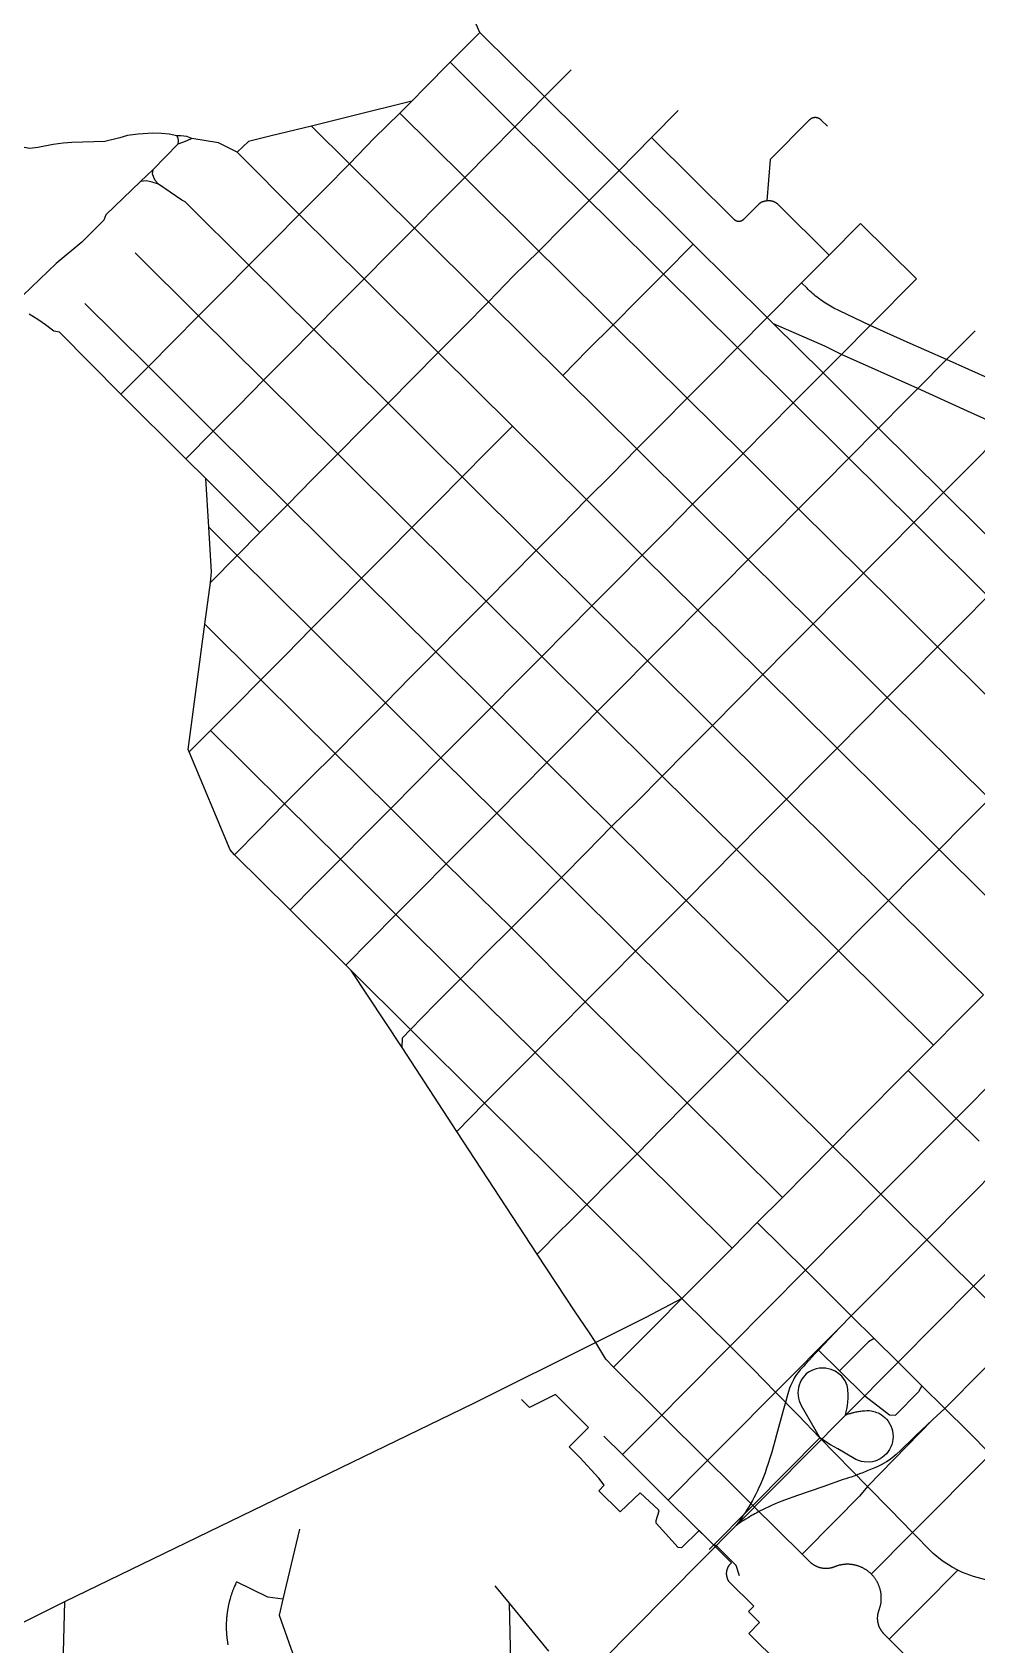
# Model space of a CAD drawing. Extents: x 486459 to 494398, y 5455945 to 5462335.
# Drawn here: x 489372 to 490826, y 5457721 to 5460204 of the extents above; entities that cross this region are included whole.
import ezdxf

# ---------------------------------------------------------------- set-up
doc = ezdxf.new("R2010")
doc.units = 0
for name, color, linetype in [('Arterial', 7, 'Continuous'), ('NonCity', 7, 'Continuous'), ('Other', 7, 'Continuous'), ('Private', 7, 'Continuous'), ('Residential', 7, 'Continuous')]:
    doc.layers.add(name, color=color, linetype=linetype)

msp = doc.modelspace()

# ---------------------------------------------------------------- linework, layer by layer
at = {"layer": 'Arterial'}
for points in [[(490160.8, 5460105.3), (490061.1, 5460204.3)], [(490275.3, 5459991.6), (490160.8, 5460105.3)], [(490366.5, 5460084.1), (490325.2, 5460042.5)], [(490325.2, 5460042.5), (490275.3, 5459991.6)], [(490275.3, 5459991.6), (490229.3, 5459945.6)], [(490389.3, 5459878.4), (490275.3, 5459991.6)], [(490229.3, 5459945.6), (490190.6, 5459906.5)], [(490257, 5459918.1), (490229.3, 5459945.6)], [(490190.6, 5459906.5), (490151.9, 5459867.5)], [(490343.5, 5459832.2), (490257, 5459918.1)], [(490389.3, 5459878.4), (490343.5, 5459832.2)], [(490503.5, 5459765.1), (490389.3, 5459878.4)], [(490151.9, 5459867.5), (490112.7, 5459829.2)], [(490179.6, 5459840), (490151.9, 5459867.5)], [(490112.7, 5459829.2), (490074.6, 5459789.4)], [(490266.1, 5459754.1), (490179.6, 5459840)], [(490343.5, 5459832.2), (490304.8, 5459793.2)], [(490457.7, 5459718.9), (490343.5, 5459832.2)], [(490733, 5459824.7), (490661.8, 5459753.1)], [(490556.3, 5459818.5), (490503.5, 5459765.1)], [(490661.8, 5459753.1), (490614.4, 5459775.4), (490611.6, 5459776.8), (490608.9, 5459778.1), (490606.1, 5459779.6), (490603.4, 5459781), (490600.7, 5459782.6), (490598.1, 5459784.1), (490595.5, 5459785.8), (490592.9, 5459787.4), (490590.3, 5459789.1), (490587.7, 5459790.9), (490585.2, 5459792.7), (490582.8, 5459794.5), (490580.3, 5459796.4), (490577.9, 5459798.3), (490575.5, 5459800.3), (490573.2, 5459802.3), (490570.9, 5459804.3), (490568.6, 5459806.4), (490566.4, 5459808.6), (490564.6, 5459810.3), (490564.6, 5459810.3), (490556.3, 5459818.5)], [(490074.6, 5459789.4), (490035.9, 5459750.4)], [(490304.8, 5459793.2), (490266.1, 5459754.1)], [(490035.9, 5459750.4), (489997.1, 5459711.3)], [(490380.2, 5459640.9), (490266.1, 5459754.1)], [(490503.5, 5459765.1), (490457.7, 5459718.9)], [(490513.1, 5459755.6), (490503.5, 5459765.1)], [(490617.7, 5459708.5), (490592.3, 5459721.1), (490513.1, 5459755.6)], [(490589.3, 5459679.9), (490513.1, 5459755.6)], [(490661.8, 5459753.1), (490617.7, 5459708.5)], [(489508.6, 5459647), (489414.4, 5459742.4)], [(489997.1, 5459711.3), (489958.4, 5459672.3)], [(490457.7, 5459718.9), (490418.9, 5459679.9)], [(490543.5, 5459633.7), (490457.7, 5459718.9)], [(490617.7, 5459708.5), (490589.3, 5459679.9)], [(490735.3, 5459656.1), (490617.7, 5459708.5)], [(490418.9, 5459679.9), (490380.2, 5459640.9)], [(490589.3, 5459679.9), (490543.5, 5459633.7)], [(490674.8, 5459595), (490589.3, 5459679.9)], [(489958.4, 5459672.3), (489919.8, 5459633.2)], [(490735.3, 5459656.1), (490717.2, 5459637.8)], [(490872.3, 5459593.9), (490811.8, 5459621.2), (490735.3, 5459656.1)], [(489608.5, 5459547.7), (489508.6, 5459647)], [(489919.8, 5459633.2), (489881, 5459594.1)], [(489994.6, 5459558.9), (489919.8, 5459633.2)], [(490466.1, 5459555.7), (490380.2, 5459640.9)], [(490543.5, 5459633.7), (490504.8, 5459594.7)], [(490629, 5459548.8), (490543.5, 5459633.7)], [(490717.2, 5459637.8), (490674.8, 5459595)], [(489881, 5459594.1), (489842.4, 5459555.1)], [(490504.8, 5459594.7), (490466.1, 5459555.7)], [(490674.8, 5459595), (490629, 5459548.8)], [(490774.8, 5459495.7), (490674.8, 5459595)], [(490856.2, 5459577.7), (490817.3, 5459538.5)], [(489842.4, 5459555.1), (489803.6, 5459516.1)], [(490033.9, 5459519.9), (489994.6, 5459558.9)], [(490551.6, 5459470.8), (490466.1, 5459555.7)], [(490629, 5459548.8), (490590.3, 5459509.8)], [(490729, 5459449.5), (490629, 5459548.8)], [(490817.3, 5459538.5), (490774.8, 5459495.7)], [(489643.9, 5459442.2), (489639.3, 5459517.2)], [(489803.6, 5459516.1), (489764.9, 5459477)], [(490147.9, 5459406.6), (490033.9, 5459519.9)], [(490590.3, 5459509.8), (490551.6, 5459470.8)], [(489764.9, 5459477), (489726.2, 5459437.9)], [(490774.8, 5459495.7), (490729, 5459449.5)], [(490889, 5459382.4), (490774.8, 5459495.7)], [(490651.6, 5459371.5), (490551.6, 5459470.8)], [(489646.3, 5459357.3), (489648.1, 5459373.4), (489643.9, 5459442.2)], [(489687.5, 5459398.9), (489643.9, 5459442.2)], [(489722.7, 5459434.3), (489687.5, 5459398.9)], [(489726.2, 5459437.9), (489722.7, 5459434.3)], [(490729, 5459449.5), (490690.3, 5459410.5)], [(490843.1, 5459336.2), (490729, 5459449.5)], [(490233.7, 5459321.4), (490147.9, 5459406.6)], [(490690.3, 5459410.5), (490651.6, 5459371.5)], [(489687.5, 5459398.9), (489646.3, 5459357.3)], [(489801.6, 5459285.6), (489687.5, 5459398.9)], [(489637.8, 5459293.2), (489646.3, 5459357.3)], [(490698.2, 5459325.1), (490651.6, 5459371.5)], [(490843.1, 5459336.2), (490804.4, 5459297.2)], [(490319.2, 5459236.3), (490233.7, 5459321.4)], [(490765.7, 5459258.1), (490698.2, 5459325.1)], [(489613.6, 5459096.3), (489612.1, 5459099.8), (489637.8, 5459293.2)], [(489915.8, 5459172.1), (489801.6, 5459285.6)], [(490804.4, 5459297.2), (490765.7, 5459258.1)], [(490922.5, 5459101.9), (490765.7, 5459258.1)], [(490419.1, 5459137.1), (490319.2, 5459236.3)], [(490001.3, 5459087.1), (489915.8, 5459172.1)], [(490512.5, 5459044.3), (490419.1, 5459137.1)], [(489683.4, 5458937.9), (489676.9, 5458945.6), (489613.6, 5459096.3)], [(490087, 5459002.1), (490001.3, 5459087.1)], [(490533.2, 5459023.7), (490512.5, 5459044.3)], [(490690.1, 5458867.7), (490533.2, 5459023.7)], [(490845.3, 5459024.1), (490806.6, 5458985.1)], [(490186.7, 5458903), (490087, 5459002.1)], [(490806.6, 5458985.1), (490767.8, 5458946)], [(489769, 5458852.9), (489683.4, 5458937.9)], [(490767.8, 5458946), (490729.1, 5458907)], [(490729.1, 5458907), (490690.1, 5458867.7)], [(490300.9, 5458789.6), (490186.7, 5458903)], [(490690.1, 5458867.7), (490651.6, 5458828.9)], [(490836.3, 5458722.4), (490690.1, 5458867.7)], [(489854.6, 5458767.9), (489769, 5458852.9)], [(490651.6, 5458828.9), (490612.9, 5458789.9)], [(490457.9, 5458633.8), (490300.9, 5458789.6)], [(490612.9, 5458789.9), (490574.1, 5458750.8)], [(489863, 5458759.5), (489854.6, 5458767.9)], [(489954.4, 5458668.7), (489863, 5458759.5)], [(489941.3, 5458641), (489863, 5458759.5)], [(490574.1, 5458750.8), (490535.4, 5458711.8)], [(490535.4, 5458711.8), (490496.6, 5458672.8)], [(490836.3, 5458722.4), (490797.9, 5458683.7)], [(490797.9, 5458683.7), (490759.1, 5458644.6)], [(489941.3, 5458641), (489942.3, 5458656.2), (489954.4, 5458668.7), (489954.4, 5458668.7)], [(490068.5, 5458555.3), (489954.4, 5458668.7)], [(490496.6, 5458672.8), (490457.9, 5458633.8)], [(490025.6, 5458511.7), (489941.3, 5458641)], [(490457.9, 5458633.8), (490419.1, 5458594.7)], [(490604.3, 5458488.6), (490457.9, 5458633.8)], [(490759.1, 5458644.6), (490720.2, 5458605.5)], [(490419.1, 5458594.7), (490380.4, 5458555.7)], [(490720.2, 5458605.5), (490642.9, 5458527.5)], [(490759.1, 5458566.9), (490720.2, 5458605.5)], [(490862.6, 5458600.7), (490794.3, 5458532)], [(490794.3, 5458532), (490759.1, 5458566.9)], [(490225.5, 5458399.5), (490068.5, 5458555.3)], [(490380.4, 5458555.7), (490341.7, 5458516.7)], [(490149.3, 5458322.7), (490025.6, 5458511.7)], [(490341.7, 5458516.7), (490303, 5458477.6)], [(490642.9, 5458527.5), (490604.3, 5458488.6)], [(490794.3, 5458532), (490678.3, 5458415.1)], [(490829.6, 5458497), (490794.3, 5458532)], [(490604.3, 5458488.6), (490565.4, 5458449.4)], [(490643.1, 5458450.1), (490604.3, 5458488.6)], [(490303, 5458477.6), (490264.2, 5458438.5)], [(490864.8, 5458462.1), (490748.8, 5458345.1)], [(490264.2, 5458438.5), (490225.5, 5458399.5)], [(490565.4, 5458449.4), (490526.7, 5458410.4)], [(490678.3, 5458415.1), (490643.1, 5458450.1)], [(490526.7, 5458410.4), (490488.1, 5458371.5)], [(490678.3, 5458415.1), (490562.2, 5458298)], [(490713.6, 5458380.1), (490678.3, 5458415.1)], [(490225.5, 5458399.5), (490194.8, 5458368.5)], [(490372, 5458254.5), (490225.5, 5458399.5)], [(490936.8, 5458390.6), (490820.8, 5458273.7)], [(490186.5, 5458360.3), (490149.3, 5458322.7)], [(490194.8, 5458368.5), (490186.5, 5458360.3)], [(490488.1, 5458371.5), (490449.2, 5458332.3)], [(490526.9, 5458333), (490488.1, 5458371.5)], [(490748.8, 5458345.1), (490713.6, 5458380.1)], [(490748.8, 5458345.1), (490632.7, 5458228.1)], [(490784.1, 5458310.2), (490748.8, 5458345.1)], [(490208, 5458234.3), (490149.3, 5458322.7)], [(490449.2, 5458332.3), (490410.5, 5458293.3)], [(490562.2, 5458298), (490526.9, 5458333)], [(490820.8, 5458273.7), (490784.1, 5458310.2)], [(490410.5, 5458293.3), (490372, 5458254.5)], [(490562.2, 5458298), (490446.2, 5458181)], [(490597.4, 5458263.1), (490562.2, 5458298)], [(490632.7, 5458228.1), (490597.4, 5458263.1)], [(490820.8, 5458273.7), (490704.7, 5458156.6)], [(490857.6, 5458237.2), (490820.8, 5458273.7)], [(490372, 5458254.5), (490332.8, 5458215)], [(490410.9, 5458216), (490372, 5458254.5)], [(490228.7, 5458203.3), (490208, 5458234.3)], [(490332.8, 5458215), (490298.6, 5458180.6)], [(490446.2, 5458181), (490410.9, 5458216)], [(490615, 5458210.2), (490516.1, 5458110.5)], [(490632.7, 5458228.1), (490615, 5458210.2)], [(490668, 5458193.1), (490632.7, 5458228.1)], [(490267, 5458148.7), (490255, 5458161), (490239.7, 5458186.7), (490228.7, 5458203.3)], [(490704.7, 5458156.6), (490668, 5458193.1)], [(490892.9, 5458202.2), (490776.7, 5458085.1)], [(490298.6, 5458180.6), (490267, 5458148.7)], [(490446.2, 5458181), (490372.7, 5458106.9)], [(490481.4, 5458146.1), (490446.2, 5458181)], [(490341.1, 5458075.1), (490267, 5458148.7)], [(490516.1, 5458110.5), (490481.4, 5458146.1)], [(490741.5, 5458120), (490704.7, 5458156.6)], [(490516.1, 5458110.5), (490443.1, 5458037)], [(490550.8, 5458075), (490516.1, 5458110.5)], [(490776.7, 5458085.1), (490741.5, 5458120)], [(490372.7, 5458106.9), (490341.1, 5458075.1)], [(490411.5, 5458005.1), (490341.1, 5458075.1)], [(490550.8, 5458075), (490584.5, 5458040.3)], [(490758.4, 5458068.2), (490657.7, 5457965.2)], [(490776.7, 5458085.1), (490758.4, 5458068.2)], [(490811.9, 5458050.1), (490776.7, 5458085.1)], [(490443.1, 5458037), (490411.5, 5458005.1)], [(490584.5, 5458040.3), (490481.1, 5457936)], [(490657.7, 5457965.2), (490584.5, 5458040.3)], [(490847.1, 5458015.1), (490811.9, 5458050.1)], [(490847.1, 5458015.1), (490727, 5457894.1)], [(490446.8, 5457970.1), (490411.5, 5458005.1)], [(490481.1, 5457936), (490446.8, 5457970.1)], [(490692.4, 5457929.6), (490657.7, 5457965.2)], [(490481.1, 5457936), (490413.9, 5457868.3)], [(490727, 5457894.1), (490692.4, 5457929.6)], [(490757.8, 5457863.2), (490727, 5457894.1)], [(490796.9, 5457836.4), (490787.8, 5457841.1), (490772.8, 5457850.8), (490758.8, 5457862.1), (490757.8, 5457863.2)], [(490841.6, 5457821.2), (490838, 5457821.8), (490820.6, 5457826.5), (490803.8, 5457832.9), (490796.9, 5457836.4)], [(489421.9, 5457787.5), (489415.6, 5457554.8)]]:
    msp.add_lwpolyline(points, dxfattribs=at)
at = {"layer": 'NonCity'}
for points in [[(490083.9, 5457812.4), (490106.2, 5457785.4)], [(490106.2, 5457785.4), (490109, 5457671.9)], [(490106.2, 5457785.4), (490167, 5457711.7)]]:
    msp.add_lwpolyline(points, dxfattribs=at)
at = {"layer": 'Other'}
for points in [[(489594.6, 5460044.8), (489596.1, 5460041.2), (489596.9, 5460037.6), (489596.4, 5460032.1)], [(490372, 5458254.5), (490316.4, 5458225.6), (490239.7, 5458186.7), (490051.2, 5458092.9), (489421.9, 5457787.5)], [(490615, 5458210.2), (490582.5, 5458175.3)], [(490582.5, 5458175.3), (490581.1, 5458173.8), (490576.8, 5458169.2), (490572.6, 5458164.6), (490567.9, 5458159.6), (490561.9, 5458153), (490559.6, 5458150.6), (490556.4, 5458147.3), (490554.1, 5458144.9), (490552.3, 5458142.7), (490550.8, 5458140.9), (490548.6, 5458137.8), (490546.5, 5458134.5), (490545.1, 5458132.1), (490543.6, 5458129.5), (490542.1, 5458126.5), (490540.5, 5458123.1), (490539.2, 5458120), (490537.9, 5458116.5), (490536.2, 5458111.3), (490534.2, 5458104.2), (490532.1, 5458096.7), (490528, 5458081.9), (490517.6, 5458044.7), (490515.2, 5458035), (490512.6, 5458025.9), (490510.3, 5458018.1), (490508, 5458010.2), (490504.4, 5457998.9), (490502.5, 5457993.2), (490500, 5457986.3), (490498, 5457980.8), (490496.1, 5457976), (490493.5, 5457969.8), (490491.9, 5457966.3), (490490.2, 5457962.4), (490488.3, 5457958.7), (490486.7, 5457955.2), (490485.2, 5457952.2), (490483.4, 5457948.8), (490480.7, 5457943.8), (490475, 5457933.9), (490472, 5457929), (490469.8, 5457925.4), (490467.1, 5457921.4), (490464.9, 5457918.1), (490462.9, 5457915.2), (490460.5, 5457911.9), (490458.2, 5457908.7), (490455.6, 5457905.3)], [(490623.8, 5458075.1), (490625, 5458079.9), (490625.8, 5458084.2), (490626.7, 5458089.9), (490627.3, 5458095.2), (490627.7, 5458101.3), (490627.8, 5458106.2), (490627.5, 5458115.1), (490626.5, 5458120.9), (490623.4, 5458127.6), (490618, 5458134.9), (490613.8, 5458138.7), (490608, 5458142.6), (490601.6, 5458145.4), (490592.9, 5458147.3), (490588.6, 5458147.5), (490583.2, 5458147.2), (490578.8, 5458146.3), (490573.1, 5458144.3), (490566.7, 5458141), (490563.5, 5458138.4), (490560.6, 5458135.5), (490558, 5458132.3), (490555.8, 5458128.9), (490554, 5458125.2), (490552.5, 5458121.4), (490551.4, 5458117.4), (490550.8, 5458113.4), (490550.6, 5458109.3), (490550.8, 5458105.2), (490551.4, 5458101.2), (490552.5, 5458097.2), (490554, 5458093.4), (490555.7, 5458090), (490555.7, 5458090), (490584.5, 5458040.3)], [(490704.7, 5458156.6), (490623.8, 5458075.1)], [(490623.8, 5458075.1), (490455.6, 5457905.3)], [(490758.4, 5458068.2), (490740.4, 5458051.1), (490732.3, 5458043.4), (490722.7, 5458034.3), (490714.9, 5458026.9), (490708.6, 5458020.8), (490701.8, 5458014.3), (490695.2, 5458009), (490690.9, 5458005.9), (490687, 5458003.3), (490683.4, 5458001.1), (490679, 5457998.6), (490674.8, 5457996.4), (490671.6, 5457994.9), (490667.5, 5457993.1), (490657.4, 5457989), (490650.7, 5457986.3), (490645.6, 5457984.4), (490638.4, 5457981.8), (490632.7, 5457979.7), (490628.6, 5457978.4), (490624.4, 5457977), (490620.5, 5457975.7), (490589.1, 5457964.8), (490549.9, 5457951.2), (490530.1, 5457944.3), (490519.4, 5457939.8), (490514.6, 5457937.8), (490510.1, 5457935.8), (490506.1, 5457934), (490499.1, 5457930.7), (490489.6, 5457925.9), (490487.4, 5457924.7), (490484.2, 5457922.9), (490481.6, 5457921.5), (490480.4, 5457920.8), (490478.9, 5457920), (490477.7, 5457919.3), (490475.9, 5457918.2), (490474, 5457917.1), (490470.4, 5457914.9), (490467.8, 5457913.3), (490465, 5457911.5), (490461.3, 5457909.1), (490455.6, 5457905.3)], [(490623.8, 5458075.1), (490626.1, 5458075.9), (490627.1, 5458076.3), (490628.5, 5458076.8), (490629.9, 5458077.3), (490631.3, 5458077.7), (490632.7, 5458078.1), (490633.6, 5458078.4), (490634.5, 5458078.6), (490635.8, 5458079), (490636.8, 5458079.3), (490638.1, 5458079.6), (490639.5, 5458079.9), (490641.1, 5458080.2), (490642.6, 5458080.5), (490644.1, 5458080.8), (490646.1, 5458081.1), (490647.7, 5458081.3), (490649.3, 5458081.5), (490650.8, 5458081.6), (490653, 5458081.8), (490656.9, 5458082), (490659.3, 5458082), (490661, 5458081.9), (490663.4, 5458081.6), (490665.3, 5458081.2), (490667.5, 5458080.7), (490669.7, 5458080.1), (490671.7, 5458079.3), (490674.2, 5458078.3), (490676, 5458077.4), (490679.1, 5458075.5), (490681.7, 5458073.6), (490684.5, 5458071.3), (490686.7, 5458069), (490689.3, 5458065.7), (490691.6, 5458062.2), (490693.5, 5458058.5), (490695, 5458054.6), (490696.1, 5458050.6), (490696.7, 5458046.4), (490697, 5458042), (490696.7, 5458038.1), (490696.1, 5458034), (490695, 5458029.9), (490693.5, 5458026), (490691.6, 5458022.3), (490689.3, 5458018.8), (490686.7, 5458015.6), (490683.8, 5458012.6), (490680.5, 5458010), (490677, 5458007.7), (490673.3, 5458005.8), (490669.4, 5458004.3), (490665.4, 5458003.2), (490661.2, 5458002.6), (490652.4, 5458002.9), (490648.3, 5458003.6), (490643.7, 5458005), (490640, 5458006.5), (490623.4, 5458016.3), (490612.1, 5458022.9), (490601, 5458029.1), (490584.5, 5458040.3)], [(490455.6, 5457905.3), (489984.3, 5457428.8)], [(489421.9, 5457787.5), (489352.1, 5457752.6)]]:
    msp.add_lwpolyline(points, dxfattribs=at)
at = {"layer": 'Private'}
for points in [[(490061.1, 5460204.3), (490052, 5460225.3), (490048.8, 5460243.5), (490051.7, 5460272.1)], [(489483.9, 5460036.4), (489433, 5460034.8), (489419.6, 5460033.9), (489404.2, 5460031.4), (489380.8, 5460026.8), (489368.7, 5460025.6), (489322, 5460033.5), (489307.8, 5460037.3), (489293.2, 5460043.1), (489283.7, 5460048.3)], [(489594.6, 5460044.8), (489582.7, 5460047.3), (489571.1, 5460048.5), (489557.7, 5460048.9), (489535.2, 5460047.3), (489518.9, 5460045.6), (489507.2, 5460041.9), (489483.9, 5460036.4)], [(489596.4, 5460032.1), (489558.2, 5459993.3)], [(489617.6, 5460040.9), (489610, 5460043.9), (489600.8, 5460045.1), (489594.6, 5460044.8)], [(489617.6, 5460040.9), (489610.3, 5460037.3), (489603.6, 5460034.5), (489596.4, 5460032.1)], [(489687.6, 5460019.8), (489658.7, 5460034.2), (489617.6, 5460040.9)], [(489539, 5459974.6), (489485.5, 5459923.4)], [(489558.2, 5459993.3), (489539, 5459974.6)], [(489566.6, 5459970.7), (489556.6, 5459973.6), (489548.2, 5459975.5), (489539, 5459974.6)], [(489566.6, 5459970.7), (489561.6, 5459976.1), (489559.1, 5459980.8), (489557.4, 5459986.7), (489558.2, 5459993.3)], [(489607.5, 5459943.3), (489602.5, 5459946.1), (489566.6, 5459970.7)], [(489485.5, 5459923.4), (489482.2, 5459915), (489448.4, 5459881.3), (489408.8, 5459848.3)], [(489408.8, 5459848.3), (489357.9, 5459799.1)], [(489414.4, 5459742.4), (489405.4, 5459744.4), (489392.5, 5459754), (489380.8, 5459762.4), (489367.5, 5459770.3)], [(490657.7, 5457965.2), (490645.6, 5457950.2), (490608.4, 5457912.7)], [(490608.4, 5457912.7), (490557, 5457860.9)], [(489758, 5457791.4), (489734.8, 5457794.8), (489686.6, 5457818.2), (489686.4, 5457817.9), (489686, 5457817.1), (489685.7, 5457816.3), (489685.2, 5457815.2), (489684.8, 5457814.4), (489683.7, 5457811.9), (489683.7, 5457811.9), (489683.6, 5457811.7), (489683.2, 5457810.8), (489683, 5457810.3), (489682.4, 5457808.9), (489682.1, 5457808), (489681.7, 5457807.1), (489681.4, 5457806.2), (489681, 5457805.3), (489680.6, 5457804.4), (489680.3, 5457803.4), (489680, 5457802.5), (489679.6, 5457801.6), (489679.3, 5457800.7), (489678.8, 5457799.3), (489678.7, 5457798.8), (489678.4, 5457797.9), (489678.1, 5457796.9), (489677.8, 5457796), (489677.5, 5457795.1), (489677.2, 5457794.1), (489676.9, 5457793.2), (489676.6, 5457791.8), (489676.3, 5457790.9), (489676.1, 5457790.3), (489675.9, 5457789.4), (489675.6, 5457788.5), (489675.4, 5457787.5), (489675.2, 5457786.5), (489674.9, 5457785.6), (489674.7, 5457784.6), (489674.5, 5457783.6), (489674.4, 5457783), (489674.1, 5457781.7), (489673.9, 5457780.8), (489673.7, 5457779.8), (489673.5, 5457778.9), (489673.3, 5457777.9), (489673.2, 5457776.9), (489673.1, 5457776.4), (489672.8, 5457775), (489672.7, 5457774), (489672.5, 5457773), (489672.4, 5457772.1), (489672.2, 5457771.1), (489672.1, 5457770.1), (489672, 5457769.1), (489671.9, 5457768.2), (489671.7, 5457766.9), (489671.5, 5457765.2), (489671.5, 5457764.9), (489671.4, 5457763.3), (489671.3, 5457762.3), (489671.2, 5457760.5), (489671.1, 5457760.3), (489671.1, 5457759.3), (489671, 5457758.4), (489671, 5457757.4), (489670.9, 5457756.4), (489670.9, 5457755.4), (489670.9, 5457754.4), (489670.8, 5457753.4), (489670.8, 5457752.5), (489670.8, 5457751.4), (489670.8, 5457750.5), (489670.8, 5457749.5), (489670.8, 5457748.6), (489670.8, 5457747.6), (489670.8, 5457746.6), (489670.8, 5457745.6), (489670.9, 5457744.6), (489670.9, 5457743.6), (489671, 5457742.6), (489671, 5457741.6), (489671, 5457740.7), (489671.1, 5457739.7), (489671.2, 5457738.7), (489671.3, 5457737.7), (489671.3, 5457736.7), (489671.4, 5457735.8), (489671.5, 5457734.6), (489671.6, 5457733.8), (489671.7, 5457732.8), (489671.8, 5457731.9), (489671.9, 5457730.9), (489672.1, 5457729.9), (489672.2, 5457728.9), (489672.3, 5457728), (489672.5, 5457727), (489672.6, 5457726), (489672.8, 5457725.1), (489672.9, 5457724.1), (489673.1, 5457723.1), (489673.3, 5457722.1), (489673.4, 5457721.2)], [(490796.9, 5457836.4), (490741.6, 5457780.7)], [(490741.6, 5457780.7), (490691.3, 5457729.9)]]:
    msp.add_lwpolyline(points, dxfattribs=at)
at = {"layer": 'Residential'}
for points in [[(490061.1, 5460204.3), (490015.3, 5460158.2)], [(490015.3, 5460158.2), (489976.6, 5460119.1)], [(490115.1, 5460059), (490015.3, 5460158.2)], [(490201.8, 5460146.6), (490160.8, 5460105.3)], [(489956.3, 5460098.6), (489863.7, 5460075.3)], [(489956.3, 5460098.6), (489937.9, 5460080.1)], [(489976.6, 5460119.1), (489956.3, 5460098.6)], [(490160.8, 5460105.3), (490115.1, 5460059)], [(489863.7, 5460075.3), (489802.2, 5460059.8)], [(489937.9, 5460080.1), (489898.5, 5460041.5)], [(490037.8, 5459980.9), (489937.9, 5460080.1)], [(490596.1, 5460059.8), (490586.5, 5460069.3), (490586.3, 5460069.4), (490586.2, 5460069.6), (490586, 5460069.7), (490585.8, 5460069.9), (490585.7, 5460070), (490585.5, 5460070.2), (490585.3, 5460070.3), (490585.1, 5460070.4), (490584.9, 5460070.6), (490584.8, 5460070.7), (490584.6, 5460070.8), (490584.4, 5460071), (490584.2, 5460071.1), (490584, 5460071.2), (490583.8, 5460071.3), (490583.6, 5460071.4), (490583.4, 5460071.5), (490583.2, 5460071.6), (490583, 5460071.7), (490582.8, 5460071.8), (490582.6, 5460071.9), (490582.4, 5460072), (490582.2, 5460072.1), (490582, 5460072.2), (490581.7, 5460072.3), (490581.5, 5460072.3), (490581.3, 5460072.4), (490581.1, 5460072.5), (490580.9, 5460072.5), (490580.7, 5460072.6), (490580.4, 5460072.7), (490580.2, 5460072.7), (490580, 5460072.8), (490579.8, 5460072.8), (490579.6, 5460072.8), (490579.3, 5460072.9), (490579.1, 5460072.9), (490578.9, 5460072.9), (490578.7, 5460073), (490578.4, 5460073), (490578.2, 5460073), (490578, 5460073), (490577.8, 5460073), (490577.5, 5460073), (490577.3, 5460073), (490577.1, 5460073), (490576.8, 5460073), (490576.6, 5460073), (490576.4, 5460073), (490576.2, 5460073), (490575.9, 5460073), (490575.7, 5460072.9), (490575.5, 5460072.9), (490575.3, 5460072.9), (490575, 5460072.8), (490574.8, 5460072.8), (490574.6, 5460072.7), (490574.4, 5460072.7), (490574.2, 5460072.6), (490573.9, 5460072.6), (490573.7, 5460072.5), (490573.5, 5460072.4), (490573.3, 5460072.4), (490573.1, 5460072.3), (490572.9, 5460072.2), (490572.6, 5460072.2), (490572.4, 5460072.1), (490572.2, 5460072), (490572, 5460071.9), (490571.8, 5460071.8), (490571.6, 5460071.7), (490571.4, 5460071.6), (490571.2, 5460071.5), (490571, 5460071.4), (490570.8, 5460071.3), (490570.6, 5460071.2), (490570.4, 5460071), (490570.2, 5460070.9), (490570, 5460070.8), (490569.9, 5460070.7), (490569.7, 5460070.5), (490569.5, 5460070.4), (490569.3, 5460070.2), (490569.1, 5460070.1), (490569, 5460070), (490568.8, 5460069.8), (490568.6, 5460069.7), (490568.5, 5460069.5), (490568.3, 5460069.4), (490568.1, 5460069.2), (490508, 5460008.5), (490502.9, 5459944.7)], [(489802.2, 5460059.8), (489739.8, 5460045.2)], [(489860.5, 5460001.9), (489802.2, 5460059.8)], [(490115.1, 5460059), (490076.5, 5460019.9)], [(490229.3, 5459945.6), (490115.1, 5460059)], [(489739.8, 5460045.2), (489704.8, 5460036.4), (489687.6, 5460019.8)], [(489898.5, 5460041.5), (489860.5, 5460001.9)], [(490502.9, 5459944.7), (490502.9, 5459944.7), (490502.5, 5459944.7), (490502.2, 5459944.7), (490501.8, 5459944.6), (490501.4, 5459944.6), (490501.1, 5459944.5), (490500.7, 5459944.5), (490500.3, 5459944.4), (490500, 5459944.4), (490499.6, 5459944.3), (490499.3, 5459944.2), (490498.9, 5459944.1), (490498.5, 5459944), (490498.2, 5459943.9), (490497.8, 5459943.8), (490497.5, 5459943.7), (490497.1, 5459943.6), (490496.8, 5459943.5), (490496.5, 5459943.3), (490496.1, 5459943.2), (490495.8, 5459943.1), (490495.4, 5459942.9), (490495.1, 5459942.8), (490494.8, 5459942.6), (490494.4, 5459942.5), (490494.1, 5459942.3), (490493.8, 5459942.1), (490493.5, 5459941.9), (490493.2, 5459941.8), (490492.9, 5459941.6), (490492.5, 5459941.4), (490492.2, 5459941.2), (490491.9, 5459941), (490491.6, 5459940.7), (490491.3, 5459940.5), (490491, 5459940.3), (490490.8, 5459940.1), (490490.5, 5459939.8), (490490.2, 5459939.6), (490489.9, 5459939.4), (490489.7, 5459939.1), (490489.4, 5459938.9), (490466.8, 5459916.1), (490466.6, 5459915.9), (490466.5, 5459915.8), (490466.4, 5459915.7), (490466.3, 5459915.6), (490466.1, 5459915.5), (490466, 5459915.4), (490465.9, 5459915.2), (490465.8, 5459915.1), (490465.6, 5459915), (490465.5, 5459914.9), (490465.3, 5459914.8), (490465.2, 5459914.7), (490465.1, 5459914.6), (490464.9, 5459914.5), (490464.8, 5459914.5), (490464.6, 5459914.4), (490464.5, 5459914.3), (490464.3, 5459914.2), (490464.2, 5459914.1), (490464, 5459914), (490463.9, 5459914), (490463.7, 5459913.9), (490463.6, 5459913.8), (490463.4, 5459913.8), (490463.2, 5459913.7), (490463.1, 5459913.6), (490462.9, 5459913.6), (490462.8, 5459913.5), (490462.6, 5459913.5), (490462.4, 5459913.4), (490462.3, 5459913.4), (490462.1, 5459913.3), (490461.9, 5459913.3), (490461.8, 5459913.2), (490461.6, 5459913.2), (490461.4, 5459913.2), (490461.3, 5459913.1), (490461.1, 5459913.1), (490460.9, 5459913.1), (490460.8, 5459913.1), (490460.6, 5459913.1), (490460.4, 5459913), (490460.2, 5459913), (490460.1, 5459913), (490459.9, 5459913), (490459.7, 5459913), (490459.6, 5459913), (490459.4, 5459913), (490459.2, 5459913), (490459.1, 5459913), (490458.9, 5459913), (490458.7, 5459913.1), (490458.5, 5459913.1), (490458.4, 5459913.1), (490458.2, 5459913.1), (490458, 5459913.2), (490457.9, 5459913.2), (490457.7, 5459913.2), (490457.5, 5459913.3), (490457.4, 5459913.3), (490457.2, 5459913.3), (490457, 5459913.4), (490456.9, 5459913.4), (490456.7, 5459913.5), (490456.5, 5459913.5), (490456.4, 5459913.6), (490456.2, 5459913.6), (490456.1, 5459913.7), (490455.9, 5459913.8), (490455.7, 5459913.8), (490455.6, 5459913.9), (490455.4, 5459914), (490455.3, 5459914.1), (490455.1, 5459914.1), (490455, 5459914.2), (490454.8, 5459914.3), (490454.7, 5459914.4), (490454.5, 5459914.5), (490454.4, 5459914.6), (490454.2, 5459914.7), (490454.1, 5459914.8), (490454, 5459914.8), (490453.8, 5459914.9), (490453.7, 5459915.1), (490453.6, 5459915.2), (490453.4, 5459915.3), (490453.3, 5459915.4), (490453.2, 5459915.5), (490453, 5459915.6), (490452.9, 5459915.7), (490452.8, 5459915.8), (490452.7, 5459916), (490452.6, 5459916), (490325.2, 5460042.5)], [(489783.2, 5459923.8), (489687.6, 5460019.8)], [(489860.5, 5460001.9), (489821.9, 5459962.8)], [(489960.4, 5459902.8), (489860.5, 5460001.9)], [(490076.5, 5460019.9), (490037.8, 5459980.9)], [(490037.8, 5459980.9), (489999.1, 5459941.8)], [(490151.9, 5459867.5), (490037.8, 5459980.9)], [(489821.9, 5459962.8), (489783.2, 5459923.8)], [(489705.8, 5459845.7), (489607.5, 5459943.3)], [(489783.2, 5459923.8), (489744.5, 5459884.8)], [(489883, 5459824.7), (489783.2, 5459923.8)], [(489999.1, 5459941.8), (489960.4, 5459902.8)], [(490598.8, 5459861.3), (490519.7, 5459939.8), (490519.5, 5459940.1), (490519.2, 5459940.3), (490518.8, 5459940.5), (490518.5, 5459940.7), (490518.2, 5459941), (490517.9, 5459941.2), (490517.6, 5459941.4), (490517.3, 5459941.6), (490516.9, 5459941.8), (490516.6, 5459942), (490516.3, 5459942.2), (490515.9, 5459942.4), (490515.6, 5459942.5), (490515.2, 5459942.7), (490514.9, 5459942.9), (490514.5, 5459943), (490514.2, 5459943.2), (490513.8, 5459943.3), (490513.5, 5459943.5), (490513.1, 5459943.6), (490512.8, 5459943.7), (490512.4, 5459943.8), (490512, 5459944), (490511.7, 5459944.1), (490511.3, 5459944.2), (490510.9, 5459944.3), (490510.5, 5459944.3), (490510.2, 5459944.4), (490509.8, 5459944.5), (490509.4, 5459944.6), (490509, 5459944.6), (490508.7, 5459944.7), (490508.3, 5459944.7), (490507.9, 5459944.8), (490507.5, 5459944.8), (490507.1, 5459944.8), (490506.7, 5459944.9), (490506.4, 5459944.9), (490506, 5459944.9), (490505.6, 5459944.9), (490505.2, 5459944.9), (490504.8, 5459944.9), (490504.4, 5459944.8), (490504.1, 5459944.8), (490503.7, 5459944.8), (490503.3, 5459944.7), (490502.9, 5459944.7)], [(489960.4, 5459902.8), (489921.7, 5459863.7)], [(490074.6, 5459789.4), (489960.4, 5459902.8)], [(490647, 5459909.9), (490598.8, 5459861.3)], [(490733, 5459824.7), (490647, 5459910)], [(489744.5, 5459884.8), (489705.8, 5459845.7)], [(489628.3, 5459767.6), (489530.4, 5459864.9)], [(489921.7, 5459863.7), (489883, 5459824.7)], [(490598.8, 5459861.3), (490556.3, 5459818.5)], [(489705.8, 5459845.7), (489667.1, 5459806.7)], [(489805.6, 5459746.6), (489705.8, 5459845.7)], [(489883, 5459824.7), (489844.3, 5459785.6)], [(489997.1, 5459711.3), (489883, 5459824.7)], [(489667.1, 5459806.7), (489628.3, 5459767.6)], [(489551, 5459689.6), (489453.3, 5459786.8)], [(489844.3, 5459785.6), (489805.6, 5459746.6)], [(490188.7, 5459676.1), (490074.6, 5459789.4)], [(489628.3, 5459767.6), (489589.6, 5459728.6)], [(489728.1, 5459668.5), (489628.3, 5459767.6)], [(490266.1, 5459754.1), (490227.4, 5459715.2)], [(490779.3, 5459700.4), (490718.9, 5459727.3), (490661.8, 5459753.1)], [(489589.6, 5459728.6), (489551, 5459689.6)], [(489805.6, 5459746.6), (489766.9, 5459707.5)], [(489919.8, 5459633.2), (489805.6, 5459746.6)], [(490823.4, 5459744.7), (490779.3, 5459700.4)], [(489766.9, 5459707.5), (489728.1, 5459668.5)], [(490111.2, 5459598), (489997.1, 5459711.3)], [(490227.4, 5459715.2), (490188.7, 5459676.1)], [(490779.3, 5459700.4), (490735.3, 5459656.1)], [(490916.8, 5459638.8), (490779.3, 5459700.4)], [(489551, 5459689.6), (489508.6, 5459647)], [(489650.8, 5459590.4), (489551, 5459689.6)], [(490250.3, 5459614.9), (490188.7, 5459676.1)], [(489728.1, 5459668.5), (489689.4, 5459629.4)], [(489842.4, 5459555.1), (489728.1, 5459668.5)], [(489689.4, 5459629.4), (489650.8, 5459590.4)], [(490380.2, 5459640.9), (490341.5, 5459601.9)], [(490302.8, 5459562.8), (490250.3, 5459614.9)], [(490341.5, 5459601.9), (490302.8, 5459562.8)], [(489650.8, 5459590.4), (489608.5, 5459547.7)], [(489764.9, 5459477), (489650.8, 5459590.4)], [(490111.2, 5459598), (490072.5, 5459559)], [(490225.3, 5459484.8), (490111.2, 5459598)], [(489956.5, 5459441.8), (489842.4, 5459555.1)], [(490072.5, 5459559), (490033.9, 5459519.9)], [(490302.8, 5459562.8), (490264.1, 5459523.7)], [(490388.6, 5459477.6), (490302.8, 5459562.8)], [(490466.1, 5459555.7), (490427.4, 5459516.6)], [(489639.3, 5459517.2), (489608.5, 5459547.7)], [(489722.7, 5459434.3), (489639.3, 5459517.2)], [(490033.9, 5459519.9), (489995.2, 5459480.9)], [(490264.1, 5459523.7), (490225.3, 5459484.8)], [(490427.4, 5459516.6), (490388.6, 5459477.6)], [(489879, 5459363.6), (489764.9, 5459477)], [(489995.2, 5459480.9), (489956.5, 5459441.8)], [(490225.3, 5459484.8), (490186.6, 5459445.7)], [(490311.1, 5459399.4), (490225.3, 5459484.8)], [(490388.6, 5459477.6), (490349.9, 5459438.5)], [(490474.1, 5459392.6), (490388.6, 5459477.6)], [(490551.6, 5459470.8), (490512.9, 5459431.7)], [(489956.5, 5459441.8), (489917.7, 5459402.7)], [(490070.6, 5459328.4), (489956.5, 5459441.8)], [(490186.6, 5459445.7), (490147.9, 5459406.6)], [(490349.9, 5459438.5), (490311.1, 5459399.4)], [(490512.9, 5459431.7), (490474.1, 5459392.6)], [(489917.7, 5459402.7), (489879, 5459363.6)], [(490147.9, 5459406.6), (490109.2, 5459367.6)], [(490311.1, 5459399.4), (490272.4, 5459360.4)], [(490396.7, 5459314.5), (490311.1, 5459399.4)], [(490474.1, 5459392.6), (490435.4, 5459353.6)], [(490574.1, 5459293.4), (490474.1, 5459392.6)], [(489879, 5459363.6), (489840.3, 5459324.6)], [(489993.2, 5459250.3), (489879, 5459363.6)], [(490109.2, 5459367.6), (490070.6, 5459328.4)], [(490272.4, 5459360.4), (490233.7, 5459321.4)], [(490435.4, 5459353.6), (490396.7, 5459314.5)], [(490651.6, 5459371.5), (490612.8, 5459332.4)], [(490070.6, 5459328.4), (490031.8, 5459289.4)], [(490156.3, 5459243.3), (490070.6, 5459328.4)], [(490612.8, 5459332.4), (490574.1, 5459293.4)], [(489840.3, 5459324.6), (489801.6, 5459285.6)], [(490233.7, 5459321.4), (490194.9, 5459282.3)], [(490396.7, 5459314.5), (490357.9, 5459275.4)], [(490496.6, 5459215.3), (490396.7, 5459314.5)], [(489724.1, 5459207.5), (489637.8, 5459293.2)], [(489801.6, 5459285.6), (489762.8, 5459246.5)], [(490031.8, 5459289.4), (489993.2, 5459250.3)], [(490194.9, 5459282.3), (490156.3, 5459243.3)], [(490574.1, 5459293.4), (490535.3, 5459254.3)], [(490688.2, 5459180), (490574.1, 5459293.4)], [(490357.9, 5459275.4), (490319.2, 5459236.3)], [(490535.3, 5459254.3), (490496.6, 5459215.3)], [(490765.7, 5459258.1), (490726.9, 5459219.1)], [(489762.8, 5459246.5), (489724.1, 5459207.5)], [(489993.2, 5459250.3), (489954.5, 5459211.2)], [(490078.8, 5459165.2), (489993.2, 5459250.3)], [(490156.3, 5459243.3), (490117.5, 5459204.2)], [(490241.8, 5459158.3), (490156.3, 5459243.3)], [(490319.2, 5459236.3), (490280.6, 5459197.3)], [(489724.1, 5459207.5), (489685.3, 5459168.5)], [(489838.3, 5459094.1), (489724.1, 5459207.5)], [(489954.5, 5459211.2), (489915.8, 5459172.1)], [(490117.5, 5459204.2), (490078.8, 5459165.2)], [(490496.6, 5459215.3), (490457.8, 5459176.2)], [(490610.8, 5459102), (490496.6, 5459215.3)], [(490726.9, 5459219.1), (490688.2, 5459180)], [(490280.6, 5459197.3), (490241.8, 5459158.3)], [(490688.2, 5459180), (490649.5, 5459141)], [(490845.3, 5459024.1), (490688.2, 5459180)], [(489685.3, 5459168.5), (489646.6, 5459129.5)], [(489915.8, 5459172.1), (489877, 5459133.1)], [(490078.8, 5459165.2), (490040.1, 5459126.1)], [(490164.4, 5459080.2), (490078.8, 5459165.2)], [(490241.8, 5459158.3), (490203.1, 5459119.2)], [(490341.7, 5459059.1), (490241.8, 5459158.3)], [(490457.8, 5459176.2), (490419.1, 5459137.1)], [(489646.6, 5459129.5), (489613.6, 5459096.3)], [(489760.6, 5459016.2), (489646.6, 5459129.5)], [(489877, 5459133.1), (489838.3, 5459094.1)], [(490419.1, 5459137.1), (490380.4, 5459098.1)], [(490649.5, 5459141), (490610.8, 5459102)], [(490040.1, 5459126.1), (490001.3, 5459087.1)], [(490203.1, 5459119.2), (490164.4, 5459080.2)], [(489838.3, 5459094.1), (489799.6, 5459055.1)], [(489923.9, 5459009.1), (489838.3, 5459094.1)], [(490001.3, 5459087.1), (489962.6, 5459048.1)], [(490164.4, 5459080.2), (490125.7, 5459041.1)], [(490263.8, 5458981.3), (490164.4, 5459080.2)], [(490380.4, 5459098.1), (490341.7, 5459059.1)], [(490610.8, 5459102), (490572, 5459062.9)], [(490767.8, 5458946), (490610.8, 5459102)], [(489799.6, 5459055.1), (489760.6, 5459016.2)], [(490341.7, 5459059.1), (490303, 5459020.1)], [(490455.9, 5458945.8), (490341.7, 5459059.1)], [(490572, 5459062.9), (490533.2, 5459023.7)], [(489962.6, 5459048.1), (489923.9, 5459009.1)], [(490125.7, 5459041.1), (490087, 5459002.1)], [(489760.6, 5459016.2), (489721.8, 5458976.9)], [(489846.4, 5458931), (489760.6, 5459016.2)], [(489923.9, 5459009.1), (489885.2, 5458970)], [(490009.5, 5458924.1), (489923.9, 5459009.1)], [(490303, 5459020.1), (490263.8, 5458981.3)], [(490533.2, 5459023.7), (490494.6, 5458984.8)], [(490087, 5459002.1), (490048.2, 5458963.1)], [(490263.8, 5458981.3), (490225.4, 5458941.9)], [(490378.4, 5458867.7), (490263.8, 5458981.3)], [(490494.6, 5458984.8), (490455.9, 5458945.8)], [(489721.8, 5458976.9), (489683.4, 5458937.9)], [(489885.2, 5458970), (489846.4, 5458931)], [(490048.2, 5458963.1), (490009.5, 5458924.1)], [(489846.4, 5458931), (489807.7, 5458891.9)], [(489932, 5458845.9), (489846.4, 5458931)], [(490225.4, 5458941.9), (490186.7, 5458903)], [(490455.9, 5458945.8), (490417.1, 5458906.7)], [(490612.9, 5458789.9), (490455.9, 5458945.8)], [(490914.1, 5458800.8), (490767.8, 5458946)], [(490009.5, 5458924.1), (489970.8, 5458885)], [(490109.6, 5458825.4), (490009.5, 5458924.1)], [(490417.1, 5458906.7), (490378.4, 5458867.7)], [(489807.7, 5458891.9), (489769, 5458852.9)], [(489970.8, 5458885), (489932, 5458845.9)], [(490186.7, 5458903), (490147.1, 5458862.8)], [(490147.1, 5458862.8), (490109.6, 5458825.4)], [(490378.4, 5458867.7), (490339.7, 5458828.7)], [(490535.4, 5458711.8), (490378.4, 5458867.7)], [(489932, 5458845.9), (489893.3, 5458806.9)], [(490031.4, 5458746.7), (489932, 5458845.9)], [(489893.3, 5458806.9), (489854.6, 5458767.9)], [(490109.6, 5458825.4), (490070, 5458785.9)], [(490223.4, 5458711.5), (490109.6, 5458825.4)], [(490339.7, 5458828.7), (490300.9, 5458789.6)], [(490070, 5458785.9), (490031.4, 5458746.7)], [(490300.9, 5458789.6), (490262.2, 5458750.6)], [(490759.1, 5458644.6), (490612.9, 5458789.9)], [(490031.4, 5458746.7), (489992.5, 5458707.8)], [(490146, 5458633.4), (490031.4, 5458746.7)], [(490262.2, 5458750.6), (490223.4, 5458711.5)], [(489992.5, 5458707.8), (489954.4, 5458668.7)], [(490223.4, 5458711.5), (490184.8, 5458672.5)], [(490380.4, 5458555.7), (490223.4, 5458711.5)], [(490184.8, 5458672.5), (490146, 5458633.4)], [(490146, 5458633.4), (490107.3, 5458594.4)], [(490303, 5458477.6), (490146, 5458633.4)], [(490107.3, 5458594.4), (490068.5, 5458555.3)], [(490068.5, 5458555.3), (490025.6, 5458511.7)], [(490526.7, 5458410.4), (490380.4, 5458555.7)], [(490449.2, 5458332.3), (490303, 5458477.6)], [(490668, 5458193.1), (490659, 5458187.9), (490614.7, 5458143.3)], [(490582.5, 5458175.3), (490614.7, 5458143.3)], [(490614.7, 5458143.3), (490653.4, 5458104.9)], [(490741.5, 5458120), (490736.4, 5458111.1), (490700.6, 5458075.1)], [(490244.3, 5457977.8), (490214.9, 5458009.8), (490198.7, 5458026.2), (490228.5, 5458056.2), (490177.6, 5458106.6), (490137.3, 5458087), (490125.3, 5458098.9)], [(490653.4, 5458104.9), (490691.8, 5458075.4), (490700.6, 5458075.1)], [(490341.1, 5458075.1), (490280.6, 5458014.2)], [(490280.6, 5458014.2), (490251.8, 5458042.8)], [(490351.1, 5457944.2), (490280.6, 5458014.2)], [(490411.5, 5458005.1), (490351.1, 5457944.2)], [(490420.8, 5457875.2), (490398.6, 5457897.3), (490371.4, 5457870.8), (490366.4, 5457871.2), (490332.4, 5457908.5), (490332.2, 5457912.8), (490337.1, 5457927.8), (490335.8, 5457929.1), (490308, 5457955.2), (490277.3, 5457926.2), (490244.1, 5457958.2), (490252.3, 5457967.2), (490244.3, 5457977.8)], [(490420.8, 5457875.2), (490351.1, 5457944.2)], [(490557, 5457860.9), (490481.1, 5457936)], [(489783.3, 5457899.4), (489758, 5457791.4)], [(490727, 5457894.1), (490663.6, 5457830.2)], [(490571, 5457643.8), (490475.1, 5457739), (490491.7, 5457755.8), (490474.8, 5457772.8), (490482.7, 5457780.8), (490444.9, 5457818.3), (490444.7, 5457818.6), (490444.5, 5457819), (490444.3, 5457819.3), (490444.1, 5457819.6), (490443.9, 5457819.9), (490443.7, 5457820.3), (490443.5, 5457820.6), (490443.3, 5457820.9), (490443.2, 5457821.3), (490443, 5457821.6), (490442.8, 5457822), (490442.7, 5457822.3), (490442.5, 5457822.7), (490442.4, 5457823), (490442.2, 5457823.4), (490442.1, 5457823.8), (490442, 5457824.1), (490441.9, 5457824.5), (490441.8, 5457824.9), (490441.7, 5457825.2), (490441.6, 5457825.6), (490441.5, 5457826), (490441.4, 5457826.4), (490441.3, 5457826.7), (490441.2, 5457827.1), (490441.2, 5457827.5), (490441.1, 5457827.9), (490441.1, 5457828.2), (490441, 5457828.6), (490441, 5457829), (490441, 5457829.4), (490440.9, 5457829.8), (490440.9, 5457830.2), (490440.9, 5457830.5), (490440.9, 5457830.9), (490440.9, 5457831.3), (490440.9, 5457831.7), (490440.9, 5457832.1), (490440.9, 5457832.5), (490441, 5457832.8), (490441, 5457833.2), (490441, 5457833.6), (490441.1, 5457834), (490441.2, 5457834.4), (490441.2, 5457834.7), (490441.3, 5457835.1), (490441.4, 5457835.5), (490441.4, 5457835.9), (490441.5, 5457836.2), (490441.6, 5457836.6), (490441.7, 5457837), (490441.8, 5457837.4), (490441.9, 5457837.7), (490442.1, 5457838.1), (490442.2, 5457838.4), (490442.3, 5457838.8), (490442.5, 5457839.2), (490442.6, 5457839.5), (490442.8, 5457839.9), (490442.9, 5457840.2), (490443.1, 5457840.6), (490443.3, 5457840.9), (490443.4, 5457841.3), (490443.6, 5457841.6), (490443.8, 5457841.9), (490444, 5457842.3), (490444.2, 5457842.6), (490444.4, 5457842.9), (490444.6, 5457843.2), (490444.8, 5457843.5), (490445, 5457843.9), (490445.3, 5457844.2), (490445.5, 5457844.5), (490445.7, 5457844.8), (490446, 5457845.1), (490446.2, 5457845.4), (490446.5, 5457845.7), (490446.7, 5457845.9), (490447, 5457846.2), (490447.3, 5457846.5), (490447.6, 5457846.8), (490447.8, 5457847), (490448.1, 5457847.3), (490448.4, 5457847.5), (490448.5, 5457847.7), (490420.8, 5457875.2)], [(490460.9, 5457827.6), (490455.7, 5457843.6), (490425, 5457874.3), (490420.8, 5457875.2)], [(490663.6, 5457830.2), (490663.6, 5457830.3), (490662.9, 5457830.9), (490662.3, 5457831.5), (490661.6, 5457832.1), (490660.9, 5457832.7), (490660.2, 5457833.3), (490659.5, 5457833.9), (490658.8, 5457834.4), (490658.1, 5457835), (490657.3, 5457835.5), (490656.6, 5457836.1), (490655.8, 5457836.6), (490655.1, 5457837.1), (490654.3, 5457837.5), (490653.5, 5457838), (490652.8, 5457838.5), (490652, 5457838.9), (490651.2, 5457839.4), (490650.4, 5457839.8), (490649.6, 5457840.2), (490648.7, 5457840.6), (490647.9, 5457840.9), (490647.1, 5457841.3), (490646.2, 5457841.6), (490645.4, 5457842), (490644.5, 5457842.3), (490643.7, 5457842.6), (490642.8, 5457842.9), (490642, 5457843.1), (490641.1, 5457843.4), (490640.2, 5457843.6), (490639.3, 5457843.8), (490638.4, 5457844.1), (490637.6, 5457844.2), (490636.7, 5457844.4), (490635.8, 5457844.6), (490634.9, 5457844.7), (490634, 5457844.9), (490633.1, 5457845), (490632.2, 5457845.1), (490631.3, 5457845.2), (490630.4, 5457845.2), (490629.5, 5457845.3), (490628.6, 5457845.3), (490627.7, 5457845.3), (490626.8, 5457845.3), (490625.8, 5457845.3), (490624.9, 5457845.3), (490624, 5457845.3), (490623.1, 5457845.2), (490622.2, 5457845.1), (490621.3, 5457845), (490620.4, 5457844.9), (490619.5, 5457844.8), (490618.6, 5457844.7), (490617.7, 5457844.5), (490616.8, 5457844.4), (490615.9, 5457844.2), (490615.1, 5457844), (490614.2, 5457843.8), (490613.3, 5457843.5), (490612.4, 5457843.3), (490611.6, 5457843), (490610.7, 5457842.7), (490609.8, 5457842.4), (490609, 5457842.1), (490608.1, 5457841.8), (490607.3, 5457841.5), (490606.6, 5457841.2), (490606.1, 5457841), (490605.5, 5457840.8), (490604.9, 5457840.6), (490604.3, 5457840.4), (490603.8, 5457840.2), (490603.2, 5457840.1), (490602.6, 5457839.9), (490602, 5457839.8), (490601.4, 5457839.6), (490600.8, 5457839.5), (490600.2, 5457839.4), (490599.6, 5457839.3), (490599, 5457839.2), (490598.4, 5457839.1), (490597.8, 5457839), (490597.2, 5457838.9), (490596.6, 5457838.9), (490596, 5457838.9), (490595.4, 5457838.8), (490594.7, 5457838.8), (490594.1, 5457838.8), (490593.5, 5457838.8), (490592.9, 5457838.8), (490592.3, 5457838.8), (490591.7, 5457838.8), (490591.1, 5457838.9), (490590.5, 5457838.9), (490589.9, 5457839), (490589.3, 5457839.1), (490588.7, 5457839.2), (490588.1, 5457839.3), (490587.5, 5457839.4), (490586.9, 5457839.5), (490586.3, 5457839.6), (490585.7, 5457839.7), (490585.1, 5457839.9), (490584.5, 5457840.1), (490583.9, 5457840.2), (490583.3, 5457840.4), (490582.7, 5457840.6), (490582.2, 5457840.8), (490581.6, 5457841), (490581, 5457841.2), (490580.4, 5457841.4), (490579.9, 5457841.7), (490579.3, 5457841.9), (490578.8, 5457842.2), (490578.2, 5457842.5), (490577.7, 5457842.7), (490577.1, 5457843), (490576.6, 5457843.3), (490576.1, 5457843.6), (490575.5, 5457843.9), (490575, 5457844.3), (490574.5, 5457844.6), (490574, 5457844.9), (490573.5, 5457845.3), (490573, 5457845.6), (490572.5, 5457846), (490572, 5457846.4), (490571.6, 5457846.8), (490571.1, 5457847.2), (490570.6, 5457847.6), (490570.2, 5457848), (490569.7, 5457848.4), (490569.3, 5457848.8), (490569.2, 5457848.9), (490557, 5457860.9)], [(490691.3, 5457729.9), (490683.5, 5457737.7), (490683.1, 5457738), (490682.7, 5457738.5), (490682.3, 5457738.9), (490681.9, 5457739.4), (490681.5, 5457739.9), (490681.1, 5457740.3), (490680.7, 5457740.8), (490680.4, 5457741.3), (490680, 5457741.8), (490679.6, 5457742.3), (490679.3, 5457742.8), (490679, 5457743.3), (490678.6, 5457743.8), (490678.3, 5457744.3), (490678, 5457744.8), (490677.7, 5457745.4), (490677.4, 5457745.9), (490677.1, 5457746.4), (490676.8, 5457747), (490676.6, 5457747.5), (490676.3, 5457748.1), (490676.1, 5457748.7), (490675.8, 5457749.2), (490675.6, 5457749.8), (490675.4, 5457750.3), (490675.2, 5457750.9), (490675, 5457751.5), (490674.8, 5457752.1), (490674.7, 5457752.7), (490674.5, 5457753.2), (490674.3, 5457753.9), (490674.2, 5457754.4), (490674.1, 5457755), (490673.9, 5457755.6), (490673.8, 5457756.2), (490673.7, 5457756.8), (490673.6, 5457757.4), (490673.5, 5457758), (490673.5, 5457758.6), (490673.4, 5457759.3), (490673.4, 5457759.9), (490673.3, 5457760.5), (490673.3, 5457761.1), (490673.3, 5457761.7), (490673.3, 5457762.3), (490673.3, 5457762.9), (490673.3, 5457763.5), (490673.3, 5457764.1), (490673.4, 5457764.7), (490673.4, 5457765.3), (490673.5, 5457766), (490673.5, 5457766.6), (490673.6, 5457767.2), (490673.7, 5457767.8), (490673.8, 5457768.4), (490673.9, 5457769), (490674, 5457769.6), (490674.2, 5457770.2), (490674.3, 5457770.8), (490674.4, 5457771.3), (490674.6, 5457771.9), (490674.8, 5457772.5), (490675, 5457773.1), (490675.2, 5457773.7), (490675.4, 5457774.3), (490675.6, 5457774.8), (490675.6, 5457774.9), (490675.8, 5457775.5), (490676.1, 5457776.4), (490676.4, 5457777.2), (490676.7, 5457778.1), (490676.9, 5457779), (490677.2, 5457779.9), (490677.4, 5457780.7), (490677.6, 5457781.6), (490677.8, 5457782.5), (490678, 5457783.4), (490678.2, 5457784.3), (490678.3, 5457785.2), (490678.5, 5457786.1), (490678.6, 5457787), (490678.7, 5457787.9), (490678.8, 5457788.8), (490678.8, 5457789.7), (490678.9, 5457790.6), (490678.9, 5457791.5), (490679, 5457792.4), (490679, 5457793.3), (490679, 5457794.2), (490678.9, 5457795.1), (490678.9, 5457796), (490678.8, 5457796.9), (490678.8, 5457797.8), (490678.7, 5457798.7), (490678.6, 5457799.7), (490678.5, 5457800.5), (490678.3, 5457801.4), (490678.2, 5457802.3), (490678, 5457803.2), (490677.8, 5457804.1), (490677.6, 5457805), (490677.4, 5457805.9), (490677.2, 5457806.8), (490677, 5457807.6), (490676.7, 5457808.5), (490676.4, 5457809.4), (490676.1, 5457810.2), (490675.8, 5457811.1), (490675.5, 5457811.9), (490675.2, 5457812.8), (490674.8, 5457813.6), (490674.5, 5457814.5), (490674.1, 5457815.3), (490673.7, 5457816.1), (490673.3, 5457816.9), (490672.9, 5457817.7), (490672.4, 5457818.5), (490672, 5457819.3), (490671.5, 5457820.1), (490671.1, 5457820.9), (490670.6, 5457821.6), (490670.1, 5457822.4), (490669.6, 5457823.1), (490669, 5457823.9), (490668.5, 5457824.6), (490668, 5457825.3), (490667.4, 5457826), (490666.8, 5457826.7), (490666.2, 5457827.4), (490665.6, 5457828.1), (490665, 5457828.8), (490664.4, 5457829.4), (490663.7, 5457830.1), (490663.6, 5457830.2)], [(489758, 5457791.4), (489752.3, 5457767.2), (489799.4, 5457633.4)], [(490768.2, 5457653.7), (490691.3, 5457729.9)]]:
    msp.add_lwpolyline(points, dxfattribs=at)

doc.saveas('drawing.dxf')
